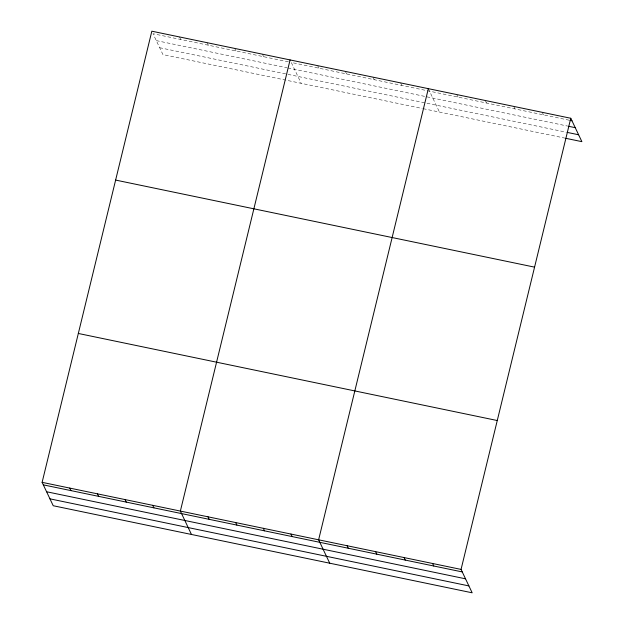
<?xml version="1.0" encoding="UTF-8"?>
<svg xmlns="http://www.w3.org/2000/svg" width="624" height="624" viewBox="0 0 624 624"><rect width="100%" height="100%" fill="white"/><g stroke="black" fill="none" stroke-linecap="round" stroke-linejoin="round"><path stroke-width="0.47" stroke-dasharray="3.12 2.34" d="M288.421 61.854L153.028 33.719L162.942 54.592L422.276 108.49M569.119 120.19L291.275 62.447L301.189 83.327M156.296 40.607L286.923 67.751M287.875 67.954L567.645 126.087M159.666 47.705L566.264 132.202M423.236 108.685L564.79 138.099M542.287 112.343L543.481 114.863M513.794 106.423L514.995 108.943M485.308 100.503L486.509 103.022M456.823 94.583L458.016 97.102M428.337 88.663L439.444 112.055M400.686 82.914L401.879 85.433M373.035 77.165L374.228 79.685M345.384 71.425L346.577 73.944M317.733 65.676L318.926 68.195M262.431 54.187L263.632 56.706M234.78 48.438L235.981 50.957M207.129 42.689L208.33 45.209M179.478 36.949L180.679 39.468"/><path stroke-width="0.94" d="M570.773 118.264L461.058 569.408L472.165 592.8L53.227 505.736L42.12 482.344L151.835 31.2L570.773 118.264L581.88 141.656L565.742 138.302M290.082 59.927L180.367 511.072L191.474 534.472M428.337 88.663L318.622 539.807L329.729 563.199M570.071 120.385L571.966 120.783M568.597 126.29L575.242 127.67M567.216 132.397L578.612 134.768M115.627 180.079L534.565 267.142M78.328 333.466L497.266 420.529M42.12 482.344L461.058 569.408M43.313 484.864L462.259 571.927M46.589 491.751L465.527 578.815M49.959 498.849L468.897 585.913M432.572 563.488L433.766 566.007M404.087 557.567L405.28 560.087M375.593 551.647L376.795 554.167M347.108 545.727L348.301 548.246M290.971 534.058L292.165 536.578M263.32 528.31L264.514 530.837M235.669 522.569L236.863 525.088M208.018 516.82L209.219 519.34M152.716 505.331L153.917 507.85M125.065 499.582L126.266 502.102M97.422 493.834L98.615 496.353M69.771 488.093L70.964 490.612"/></g></svg>
